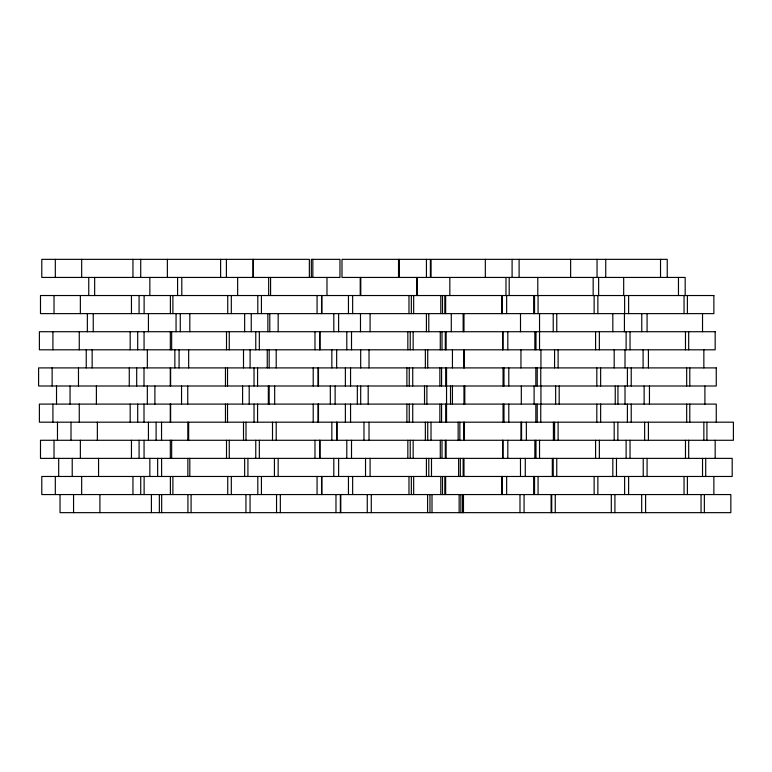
<?xml version="1.0" encoding="UTF-8"?>
<svg xmlns="http://www.w3.org/2000/svg" width="772" height="772" viewBox="0 0 772 772"><rect width="100%" height="100%" fill="white"/><g stroke="black" fill="none" stroke-linecap="round" stroke-linejoin="round"><path stroke-width="1.16" d="M716.262 422.188L716.262 404.094L39.391 404.094L39.391 422.188L733.4 422.188L733.4 440.281L40.491 440.281L40.491 458.375L732.194 458.375L732.194 476.469L41.784 476.469L41.784 494.562L730.843 494.562L730.843 512.656L60.033 512.656L60.033 494.562M715.171 440.281L715.171 458.375M713.868 476.469L713.868 494.562M706.92 422.188L706.92 440.281M705.714 458.375L705.714 476.469M704.904 386L704.904 404.094M704.363 494.562L704.363 512.656M703.852 349.812L703.852 367.906M703.852 422.188L703.852 440.281M702.53 313.625L702.53 331.719M702.53 458.375L702.53 476.469M701.053 494.562L701.053 512.656M689.782 367.906L689.782 386M689.782 404.094L689.782 422.188M688.682 331.719L688.682 349.812M688.682 440.281L688.682 458.375M687.389 295.531L687.389 313.625M687.389 476.469L687.389 494.562M686.675 367.906L686.675 386M686.675 404.094L686.675 422.188M685.478 331.719L685.478 349.812M685.478 440.281L685.478 458.375M685.179 295.531L685.179 277.438L431.075 277.438L431.075 259.344L667.24 259.344L667.24 277.438M684.05 295.531L684.05 313.625M684.05 476.469L684.05 494.562M678.463 277.438L678.463 295.531M660.523 259.344L660.523 277.438M649.455 386L649.455 404.094M648.412 349.812L648.412 367.906M648.412 422.188L648.412 440.281M647.081 313.625L647.081 331.719M647.081 458.375L647.081 476.469M645.604 494.562L645.604 512.656M644.639 422.188L644.639 440.281M644.137 386L644.137 404.094M643.23 458.375L643.23 476.469M643.095 349.812L643.095 367.906M641.764 313.625L641.764 331.719M641.677 494.562L641.677 512.656M631.226 367.906L631.226 386M631.226 404.094L631.226 422.188M630.029 331.719L630.029 349.812M630.029 440.281L630.029 458.375M628.611 295.531L628.611 313.625M628.611 476.469L628.611 494.562M627.395 367.906L627.395 386M627.395 404.094L627.395 422.188M626.121 331.719L626.121 349.812M626.121 440.281L626.121 458.375M625.011 349.812L625.011 367.906M625.011 386L625.011 404.094M624.625 295.531L624.625 313.625M624.625 476.469L624.625 494.562M624.423 313.625L624.423 331.719M623.679 277.438L623.679 295.531M617.947 386L617.947 404.094M617.87 422.188L617.87 440.281M616.471 458.375L616.471 476.469M615.245 386L615.245 404.094M614.917 494.562L614.917 512.656M614.184 349.812L614.184 367.906M614.184 422.188L614.184 440.281M612.823 313.625L612.823 331.719M612.823 458.375L612.823 476.469M611.308 494.562L611.308 512.656M605.74 259.344L605.74 277.438M600.635 367.906L600.635 386M600.635 404.094L600.635 422.188M599.361 331.719L599.361 349.812M599.361 440.281L599.361 458.375M598.638 277.438L598.638 295.531M597.866 295.531L597.866 313.625M597.866 476.469L597.866 494.562M597.046 259.344L597.046 277.438M596.814 367.906L596.814 386M596.814 404.094L596.814 422.188M595.588 331.719L595.588 349.812M595.588 440.281L595.588 458.375M594.131 295.531L594.131 313.625M594.131 476.469L594.131 494.562M593.166 277.438L593.166 295.531M570.633 259.344L570.633 277.438M559.189 386L559.189 404.094M558.117 349.812L558.117 367.906M558.117 422.188L558.117 440.281M556.757 313.625L556.757 331.719M556.757 458.375L556.757 476.469M555.657 386L555.657 404.094M555.251 494.562L555.251 512.656M554.586 349.812L554.586 367.906M554.586 422.188L554.586 440.281M553.408 422.188L553.408 440.281M553.225 313.625L553.225 331.719M553.225 458.375L553.225 476.469M552.318 458.375L552.318 476.469M551.719 494.562L551.719 512.656M551.111 494.562L551.111 512.656M540.931 349.812L540.931 367.906M540.931 386L540.931 404.094M540.757 367.906L540.757 386M540.757 404.094L540.757 422.188M539.541 313.625L539.532 349.812M539.532 440.281L539.532 458.375M538.074 295.531L538.074 313.625M538.074 476.469L538.074 494.562M537.785 277.438L537.785 295.531M537.225 367.906L537.225 386M537.225 404.094L537.225 422.188M535.99 331.719L535.99 349.812M535.836 367.906L535.836 386M535.836 404.094L535.836 422.188M535.99 440.281L535.99 458.375M534.851 331.719L534.851 349.812M534.851 440.281L534.851 458.375M534.542 295.531L534.542 313.625M534.542 476.469L534.542 494.562M534.108 386L534.108 404.094M533.693 295.531L533.693 313.625M533.693 476.469L533.693 494.562M526.359 422.188L526.359 440.281M525.278 458.375L525.278 476.469M524.072 494.562L524.072 512.656M521.563 422.188L521.563 440.281M521.312 386L521.312 404.094M520.955 349.812L520.955 367.906M520.955 422.188L520.955 440.281M520.502 313.625L520.502 331.719M520.473 458.375L520.502 476.469M519.99 494.562L519.99 512.656M519.102 259.344L519.102 277.438M512.097 259.344L512.097 277.438M509.202 277.438L509.202 295.531M508.796 367.906L508.796 386M508.796 404.094L508.796 422.188M507.812 331.719L507.812 349.812M507.812 440.281L507.812 458.375M506.654 295.531L506.654 313.625M506.654 476.469L506.654 494.562M505.978 277.438L505.978 295.531M503.991 367.906L503.991 386M503.991 404.094L503.991 422.188M503.064 367.906L503.064 386M503.064 404.094L503.064 422.188M503.006 331.719L503.006 349.812M503.006 440.281L503.006 458.375M502.649 331.719L502.649 349.812M502.649 440.281L502.649 458.375M502.157 295.531L502.157 313.625M502.157 476.469L502.157 494.562M501.848 295.531L501.848 313.625M501.848 476.469L501.848 494.562M485.327 259.344L485.327 277.438M464.802 386L464.802 404.094M464.435 349.812L464.435 367.906M464.435 422.188L464.435 440.281M463.982 313.625L463.982 331.719M463.972 386L463.972 404.094M463.982 458.375L463.982 476.469M463.605 349.812L463.605 367.906M463.605 422.188L463.605 440.281M463.47 494.562L463.47 512.656M463.152 313.625L463.152 331.719M463.152 458.375L463.152 476.469M462.65 494.562L462.65 512.656M460.855 494.562L460.855 512.656M460.324 458.375L460.324 476.469M459.851 422.188L459.851 440.281M459.137 494.562L459.137 512.656M458.616 458.375L458.616 476.469M458.143 422.188L458.143 440.281M452.44 349.812L452.44 367.906M452.44 386L452.44 404.094M451.292 313.625L451.292 331.719M450.51 386L450.51 404.094M449.835 277.438L449.835 295.531M446.544 367.906L446.544 422.188M446.129 331.719L446.129 349.812M446.129 440.281L446.129 458.375M445.647 295.531L445.647 313.625M445.724 367.906L445.724 386M445.724 404.094L445.724 422.188M445.647 476.469L445.647 494.562M445.309 331.719L445.309 349.812M445.309 440.281L445.309 458.375M444.817 295.531L444.817 313.625M444.817 476.469L444.817 494.562M442.501 295.531L442.501 313.625M442.501 476.469L442.501 494.562M441.999 331.719L441.999 349.812M441.999 440.281L441.999 458.375M441.565 367.906L441.565 386M441.565 404.094L441.565 422.188M440.793 295.531L440.793 313.625M440.793 476.469L440.793 494.562M440.281 331.719L440.281 349.812M440.281 440.281L440.281 458.375M439.857 367.906L439.857 386M439.857 404.094L439.857 422.188M432.011 494.562L432.011 512.656M431.49 458.375L431.49 476.469M431.017 422.188L431.017 440.281M429.965 494.562L429.965 512.656M428.788 313.625L428.788 331.719M428.788 458.375L428.788 476.469M427.727 349.812L427.727 367.906M427.727 422.188L427.727 440.281M427.601 494.562L427.601 512.656M426.887 386L426.887 404.094M426.433 259.344L426.433 277.438M426.414 313.625L426.414 331.719M426.414 458.375L426.414 476.469M425.353 349.812L425.353 367.906M425.353 422.188L425.353 440.281M424.523 386L424.523 404.094M417.324 277.438L417.324 295.531M416.755 277.438L416.755 295.531M413.657 295.531L413.657 313.625M413.657 476.469L413.657 494.562M413.155 331.719L413.155 349.812M413.155 440.281L413.155 458.375M412.73 367.906L412.73 386M412.73 404.094L412.73 422.188M411.341 295.531L411.341 313.625M411.341 476.469L411.341 494.562M410.212 331.719L410.212 349.812M410.212 440.281L410.212 458.375M409.247 367.906L409.247 386M409.247 404.094L409.247 422.188M408.977 295.531L408.977 313.625M408.977 476.469L408.977 494.562M407.838 331.719L407.838 349.812M407.838 440.281L407.838 458.375M406.883 367.906L406.883 386M406.883 404.094L406.883 422.188M399.356 277.438L399.356 259.344L430.39 259.344L430.39 277.438L341.996 277.438L341.996 259.344L399.085 259.344L399.085 277.438M398.526 259.344L398.526 277.438M371.274 494.562L371.274 512.656M370.087 313.625L370.087 331.719M370.087 458.375L370.087 476.469M369.026 349.812L369.026 367.906M369.026 422.188L369.026 440.281M368.196 386L368.196 404.094M367.269 494.562L367.269 512.656M365.532 458.375L365.532 476.469M363.979 422.188L363.979 440.281M360.794 277.438L360.794 295.531M360.688 349.812L360.688 367.906M360.688 386L360.688 404.094M360.485 313.625L360.485 331.719M360.225 277.438L360.225 295.531M357.339 386L357.339 404.094M352.65 295.531L352.65 313.625M352.65 476.469L352.65 494.562M351.511 331.719L351.511 349.812M351.511 440.281L351.511 458.375M350.556 367.906L350.556 386M350.556 404.094L350.556 422.188M348.452 295.531L348.452 313.625M348.452 476.469L348.452 494.562M346.792 331.719L346.792 349.812M346.792 440.281L346.792 458.375M345.373 367.906L345.373 386M345.373 404.094L345.373 422.188M340.79 494.562L340.79 512.656M340.365 494.562L340.365 512.656M338.618 313.625L338.618 331.719M338.638 458.375L338.618 476.469M337.075 422.188L337.075 440.281M336.66 349.812L336.66 367.906M336.66 422.188L336.66 440.281M335.974 494.562L335.974 512.656M335.125 386L335.125 404.094M333.803 313.625L333.803 331.719M333.803 458.375L333.803 476.469M331.844 349.812L331.844 367.906M331.844 422.188L331.844 440.281M330.31 386L330.31 404.094M326.981 277.438L326.981 295.531M321.885 295.531L321.885 313.625M321.885 476.469L321.885 494.562M321.557 295.531L321.557 313.625M321.557 476.469L321.557 494.562M319.888 331.719L319.888 349.812M319.888 440.281L319.888 458.375M319.791 331.719L319.791 349.812M319.791 440.281L319.791 458.375M318.479 367.906L318.479 386M318.479 404.094L318.479 422.188M318.025 367.906L318.025 386M318.025 404.094L318.025 422.188M317.07 295.531L317.07 313.625M317.07 476.469L317.07 494.562M314.976 331.719L314.976 349.812M314.976 440.281L314.976 458.375M313.21 367.906L313.21 386M313.21 404.094L313.21 422.188M312.843 259.344L312.843 277.438M311.338 277.438L311.338 259.344L339.969 259.344L339.969 277.438L41.784 277.438L41.784 259.344L309.36 259.344L309.36 277.438M280.332 494.562L280.332 512.656M278.161 313.625L278.161 331.719M278.161 458.375L278.161 476.469M276.55 494.562L276.55 512.656M276.202 349.812L276.202 367.906M276.202 422.188L276.202 440.281M274.668 386L274.668 404.094M274.427 458.375L274.427 476.469M272.506 422.188L272.506 440.281M270.576 277.438L270.576 295.531M269.785 313.625L269.785 331.719M269.167 349.812L269.167 367.906M269.167 386L269.167 404.094M268.666 277.438L268.666 295.531M268.338 386L268.338 404.094M267.874 313.625L267.874 331.719M267.257 349.812L267.257 367.906M261.428 295.531L261.428 313.625M261.428 476.469L261.428 494.562M259.334 331.719L259.334 349.812M259.334 440.281L259.334 458.375M257.809 295.531L257.809 313.625M257.809 476.469L257.809 494.562M257.568 367.906L257.568 386M257.568 404.094L257.568 422.188M255.764 331.719L255.764 349.812M255.764 440.281L255.764 458.375M254.027 367.906L254.027 386M254.027 404.094L254.027 422.188M253.361 259.344L253.361 277.438M252.955 259.344L252.955 277.438M251.247 313.625L251.247 331.719M250.099 349.812L250.099 367.906M250.051 494.562L250.051 512.656M249.192 386L249.192 404.094M247.928 458.375L247.928 476.469M246.007 422.188L246.007 440.281M245.94 494.562L245.94 512.656M244.656 313.625L244.656 331.719M244.656 458.375L244.656 476.469M243.508 349.812L243.508 367.906M243.508 422.188L243.508 440.281M242.601 386L242.601 404.094M237.651 277.438L237.651 295.531M231.31 295.531L231.31 313.625M231.31 476.469L231.31 494.562M229.265 331.719L229.265 349.812M229.265 440.281L229.265 458.375M227.74 295.531L227.74 313.625M227.74 476.469L227.74 494.562M227.528 367.906L227.528 386M227.528 404.094L227.528 422.188M226.399 259.344L226.399 277.438M226.505 331.719L226.505 349.812M226.505 440.281L226.505 458.375M225.463 367.906L225.463 386M225.463 404.094L225.463 422.188M220.618 259.344L220.618 277.438M191.089 494.562L191.089 512.656M189.806 313.625L189.806 331.719M189.806 458.375L189.806 476.469M188.657 349.812L188.657 367.906M188.657 422.188L188.657 440.281M187.808 422.188L187.808 440.281M187.866 458.375L187.866 476.469M187.934 494.562L187.934 512.656M187.75 386L187.75 404.094M181.796 277.438L181.796 295.531M181.545 386L181.545 404.094M180.272 313.625L180.272 331.719M179.075 349.812L179.075 367.906M177.579 277.438L177.579 295.531M176.055 313.625L176.055 331.719M174.858 349.812L174.858 367.906M172.889 295.531L172.889 313.625M172.889 476.469L172.889 494.562M171.654 331.719L171.654 349.812M171.654 440.281L171.654 458.375M170.622 367.906L170.622 386M170.622 404.094L170.622 422.188M170.39 295.531L170.39 313.625M170.322 331.719L170.322 349.812M170.274 367.906L170.274 386M170.274 404.094L170.274 422.188M170.322 440.281L170.322 458.375M170.39 476.469L170.39 494.562M167.37 259.344L167.37 277.438M161.599 458.375L161.599 476.469M161.666 494.562L161.666 512.656M161.541 422.188L161.541 440.281M159.36 494.562L159.36 512.656M157.652 458.375L157.652 476.469M156.108 422.188L156.108 440.281M154.902 386L154.902 404.094M151.399 494.562L151.399 512.656M149.845 277.438L149.845 295.531M149.845 458.375L149.845 476.469M148.436 313.625L148.436 331.719M148.436 422.188L148.436 440.281M147.336 349.812L147.336 367.906M147.336 386L147.336 404.094M144.123 295.531L144.123 313.625M144.065 331.719L144.065 349.812M144.065 440.281L144.065 458.375M144.123 476.469L144.123 494.562M144.007 367.906L144.007 386M144.007 404.094L144.007 422.188M140.726 259.344L140.726 277.438M140.726 476.469L140.726 494.562M139.085 295.531L139.085 313.625M139.085 440.281L139.085 458.375M137.696 331.719L137.696 349.812M137.696 404.094L137.696 422.188M136.692 367.906L136.692 386M132.948 259.344L132.948 277.438M132.948 476.469L132.948 494.562M131.452 295.531L131.452 313.625M131.452 440.281L131.452 458.375M130.179 331.719L130.179 349.812M130.179 404.094L130.179 422.188M129.271 367.906L129.271 386M99.916 494.562L99.916 512.656M98.565 458.375L98.565 476.469M97.359 422.188L97.359 440.281M96.394 386L96.394 404.094M94.657 277.438L94.657 295.531M93.248 313.625L93.248 331.719M92.148 349.812L92.148 367.906M88.751 277.438L88.751 295.531M87.352 313.625L87.352 331.719M86.242 349.812L86.242 367.906M81.668 259.344L81.668 277.438M81.668 476.469L81.668 494.562M80.365 295.531L80.365 313.625M80.365 440.281L80.365 458.375M79.265 331.719L79.265 349.812M79.265 404.094L79.265 422.188M78.483 367.906L78.483 386M73.562 494.562L73.562 512.656M72.221 458.375L72.221 476.469M71.005 422.188L71.005 440.281M70.049 386L70.049 404.094M58.691 458.375L58.691 476.469M57.475 422.188L57.475 440.281M56.52 386L56.52 404.094M55.314 259.344L55.314 277.438M55.314 476.469L55.314 494.562M54.021 295.531L54.021 313.625M54.021 440.281L54.021 458.375M52.921 331.719L52.921 349.812M52.921 404.094L52.921 422.188M52.129 367.906L52.129 386M713.868 295.531L40.491 295.531L40.491 313.625L713.868 313.625L713.868 295.531M715.171 331.719L39.391 331.719L39.391 349.812L715.171 349.812L715.171 331.719M716.262 367.906L38.6 367.906L38.6 386L716.262 386L716.262 367.906"/></g></svg>
